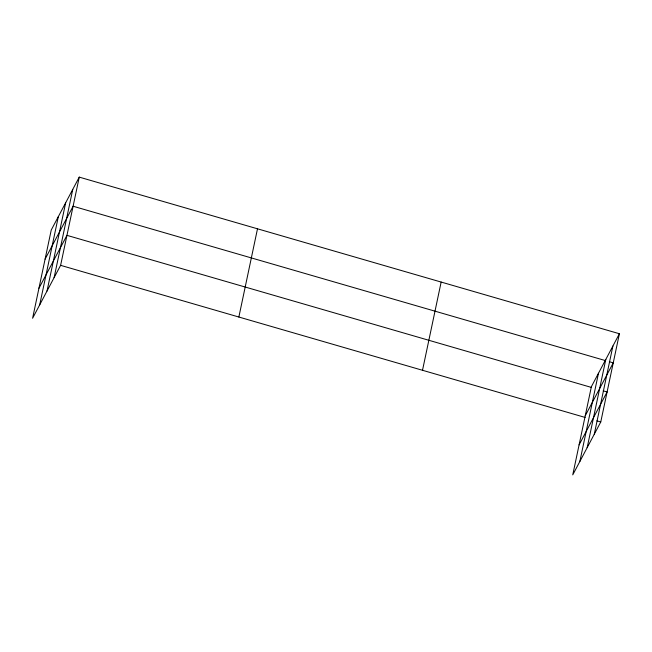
<?xml version="1.0" encoding="UTF-8"?>
<svg xmlns="http://www.w3.org/2000/svg" width="652" height="652" viewBox="0 0 652 652"><rect width="100%" height="100%" fill="white"/><g stroke="black" fill="none" stroke-linecap="round" stroke-linejoin="round"><path stroke-width="0.98" d="M39.699 304.843L58.338 216.619M47.017 291.028L65.656 202.805M54.116 277.613L72.755 189.398M79.251 177.124L51.239 230.034L32.6 318.257L60.612 265.34L79.251 177.124L619.4 333.742L600.761 421.966L572.749 474.876L591.388 386.66L619.4 333.742M238.86 317.027L257.499 228.811M422.512 370.279L441.151 282.063M579.848 461.469L598.487 373.246M587.167 447.655L605.798 359.431M594.265 434.24L612.904 346.025M45.086 259.146L73.105 206.236L605.455 360.597M38.933 288.257L66.952 235.348L591.519 387.451M585.235 415.772L613.247 362.862L609.351 361.73M579.082 444.884L607.102 391.974L603.206 390.841M60.612 265.34L585.178 417.451M596.865 420.833L600.761 421.966"/></g></svg>
